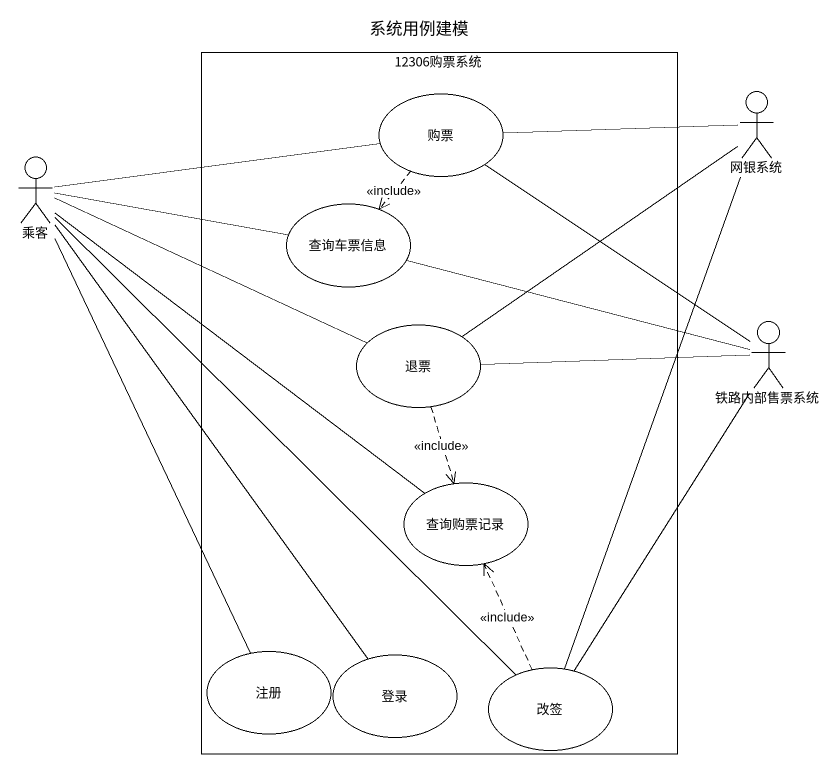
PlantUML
@startuml
title 系统用例建模
rectangle "12306购票系统" as r12306购票系统 {
  usecase 购票
  usecase 查询车票信息
  usecase 退票
  usecase 查询购票记录
  usecase 注册
  usecase 登录
  usecase 改签
}
actor 网银系统
actor 乘客
actor 铁路内部售票系统
购票 -right- 网银系统
购票 ..> 查询车票信息 : <<include>>
购票 -- 铁路内部售票系统
乘客 -right- 购票
乘客 -right- 查询车票信息
乘客 -right- 退票
乘客 -- 查询购票记录
乘客 -- 注册
乘客 -- 登录
乘客 -- 改签
查询车票信息 -right- 铁路内部售票系统
退票 -up- 网银系统
退票 -right- 铁路内部售票系统
退票 ..> 查询购票记录 : <<include>>
改签 -up- 网银系统
改签 -up- 铁路内部售票系统
改签 .up.> 查询购票记录 : <<include>>
@enduml
